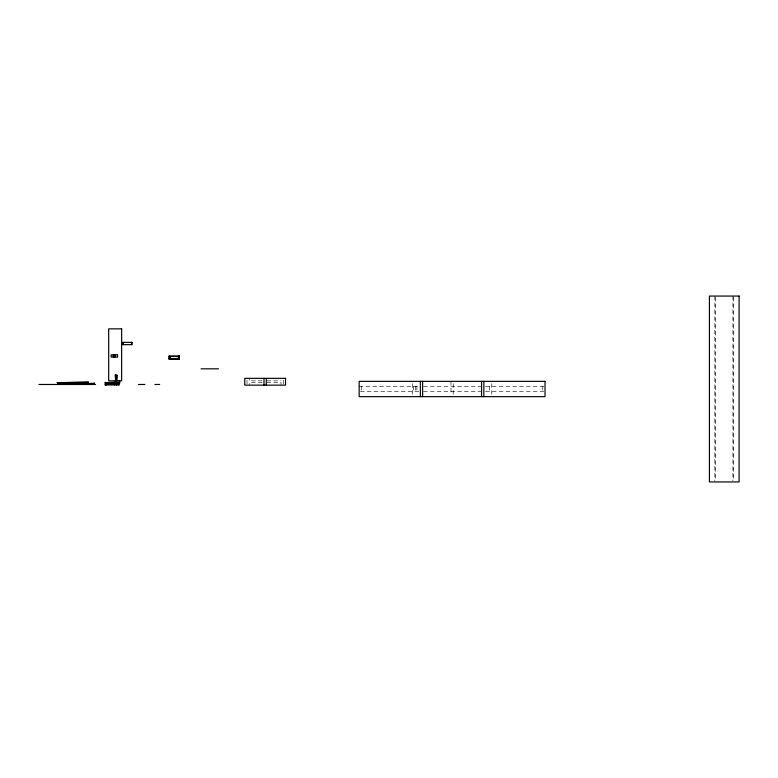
<?xml version="1.0" encoding="UTF-8"?>
<svg xmlns="http://www.w3.org/2000/svg" width="778" height="778" viewBox="0 0 778 778"><rect width="100%" height="100%" fill="white"/><g stroke="black" fill="none" stroke-linecap="round" stroke-linejoin="round"><path stroke-width="0.58" stroke-dasharray="3.89 2.92" d="M262.196 380.841L249.271 380.841L249.271 379.022M266.903 380.841L281.004 380.841M262.196 382.65L249.271 382.65L249.271 384.468M266.903 382.65L281.004 382.65L281.004 384.468M359.164 386.277L419.293 386.277M423.553 386.277L480.892 386.277M485.501 386.277L545.028 386.277M360.379 391.723L419.293 391.723M423.553 391.723L480.892 391.723M485.501 391.723L545.028 391.723M733.664 297.284L733.664 480.716M732.934 296.068L732.934 480.716M715.575 297.284L715.575 480.716M714.856 296.068L714.856 480.716M542.762 386.277L542.762 391.723M491.764 383.7L491.764 394.3M489.488 386.277L489.488 391.723M453.234 383.7L453.234 394.3M450.968 381.346L450.968 394.3M416.872 386.277L416.872 391.723M415.588 386.277L415.588 391.723M413.322 386.277L413.322 391.723M412.437 383.7L412.437 394.3M361.43 386.277L361.43 391.723M283.27 380.111L283.27 384.468M247.005 380.111L247.005 384.468"/><path stroke-width="1.17" d="M91.434 383.69L91.648 383.214L88.838 383.69L91.532 383.69M94.381 383.69L94.498 383.214L91.785 383.69L94.391 383.214M168.982 356.48L179.417 356.48M168.982 358.755L179.417 358.755M201.103 368.83L218.492 368.83M115.377 382.202L104.942 382.679L115.377 382.679L114.804 384.945L114.804 382.202M38.9 384.468L95.568 384.468M138.445 384.468L144.844 384.468M154.929 384.468L159.675 384.468M116.428 384.945L119.034 384.945M483.828 381.346L483.828 396.654M481.563 381.346L481.563 396.654M422.629 381.346L422.629 396.654M420.363 381.346L420.363 396.654M266.271 378.351L266.271 385.149M264.005 378.351L264.005 385.149M178.93 356.48L178.93 358.755M178.852 356.013L178.852 359.222M178.357 356.48L178.357 358.755M170.042 356.48L170.042 358.755M169.925 356.48L169.925 358.755M169.555 356.013L169.555 359.222M169.478 356.48L169.478 358.755M131.511 342.378L131.511 344.644M123.196 342.378L123.196 344.644M118.917 384.945L119.034 382.679L116.554 382.679L116.554 384.945M116.671 382.679L116.671 384.945M115.212 354.836L115.212 357.102M115.163 354.836L115.163 357.102M114.881 382.679L114.881 384.945L104.942 384.945L105.516 382.202M113.296 354.836L113.296 357.102M106.002 382.679L106.002 384.945M105.886 382.679L105.886 384.945M58.224 383.573L58.107 384.05L69.553 383.573L58.224 383.573M70.253 383.573L70.108 384.05L79.132 383.573L70.234 383.573M79.657 383.573L79.512 384.05L88.536 383.573L79.628 383.573M106.002 383.573L105.886 384.05L114.881 383.573L106.002 383.573M116.671 383.214L116.554 383.69L119.034 383.214L116.671 383.214M739.1 296.068L709.41 296.068L709.41 481.932L739.1 481.932L739.1 296.068M121.64 328.851L108.687 328.851L108.687 380.821L121.64 380.821L121.64 328.851M132.075 342.378L122.632 342.378L122.632 344.644L132.075 344.644L132.075 342.378M117.546 354.836L111.147 354.836L111.147 357.102L117.546 357.102L117.546 354.836M179.417 356.013L168.982 356.013L168.982 359.222L179.417 359.222L179.417 356.013M116.904 375.074L116.428 385.509L116.904 375.074M285.536 378.351L244.739 378.351L244.739 385.149L285.536 385.149L285.536 378.351M545.028 381.346L359.164 381.346L359.164 396.654L545.028 396.654L545.028 381.346M88.556 382.202L57.222 382.679L88.556 382.202M115.698 374.801L115.222 374.685L115.698 383.69L115.698 374.801M119.666 380.977L119.19 380.85L119.666 383.33L119.666 380.977"/></g></svg>
